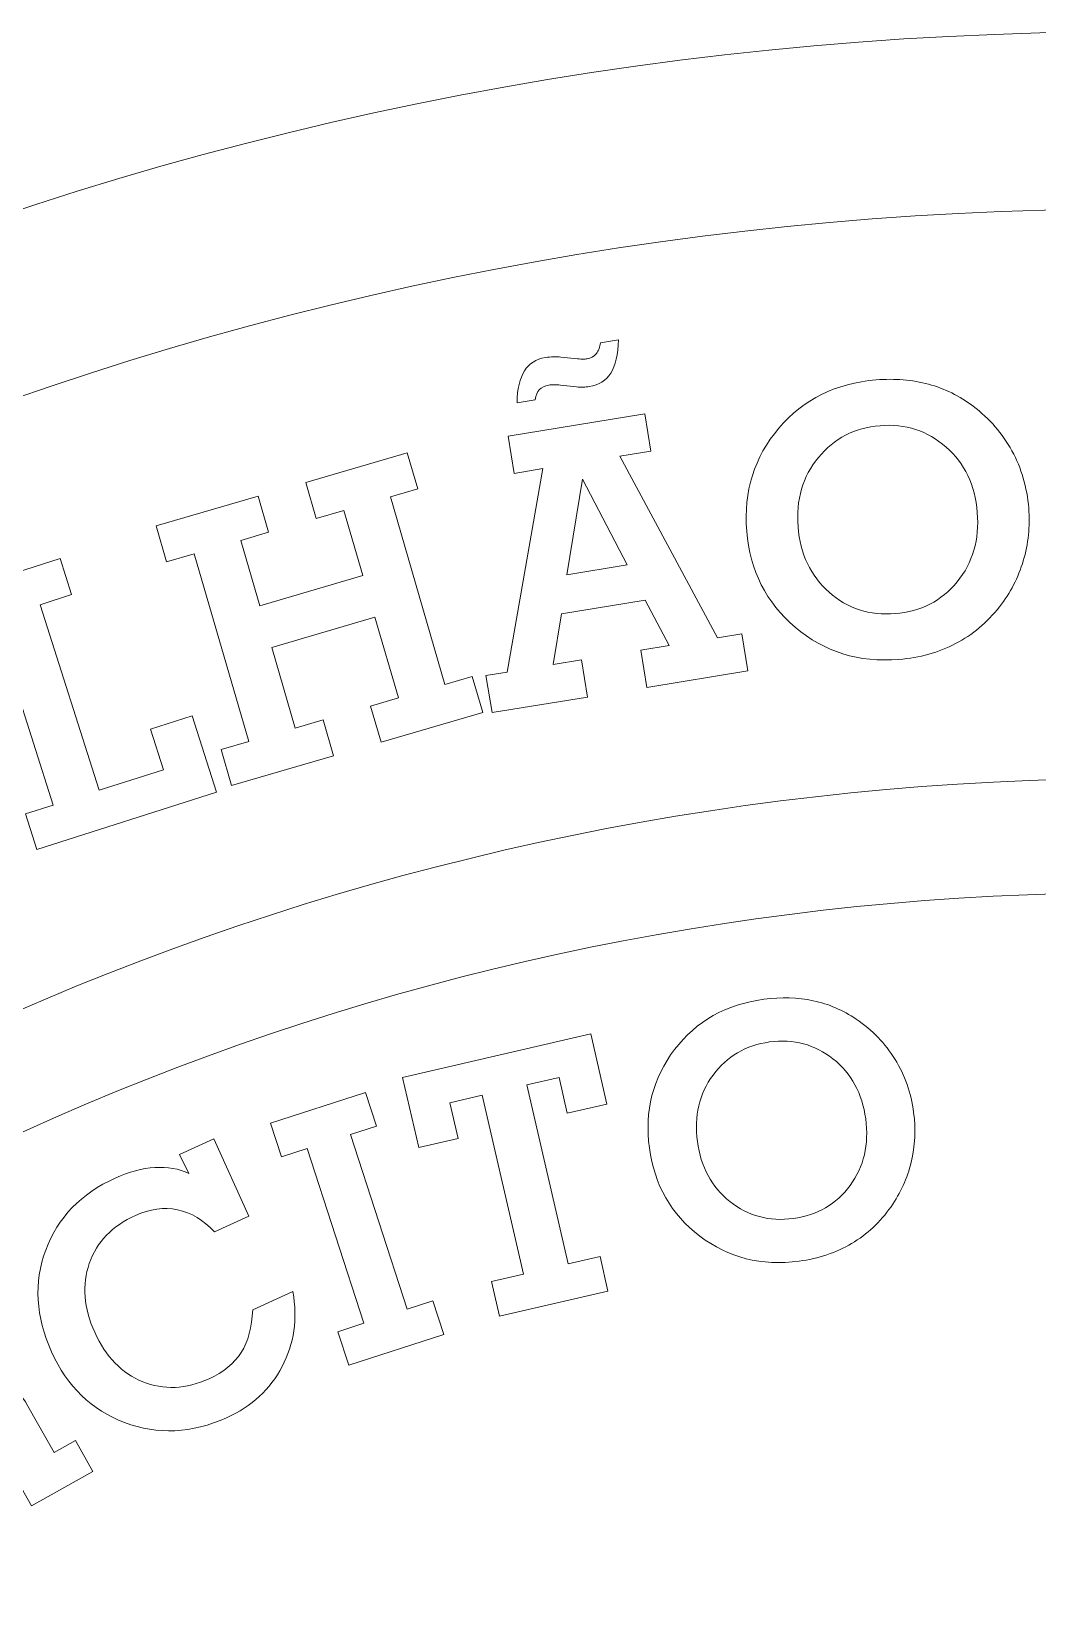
# Model space of a CAD drawing. Header units: millimetres. Extents: x -30 to 30, y -30 to 30.
# Drawn here: x -9.31 to -0.8, y 16.57 to 30 of the extents above; entities that cross this region are included whole.
import ezdxf

# ---------------------------------------------------------------- set-up
doc = ezdxf.new("R2010")
doc.units = ezdxf.units.MM
doc.header["$MEASUREMENT"] = 0
doc.layers.add('Camada 1', color=7, linetype='Continuous')

msp = doc.modelspace()

# ---------------------------------------------------------------- linework, layer by layer
at = {"layer": 'Camada 1', "lineweight": 20}
for points, knots in [([(0, 30), (16.5685, 30), (30, 16.5685), (30, 0), (30, 0), (30, -16.5686), (16.5685, -30), (0, -30), (0, -30), (-16.5685, -30), (-30, -16.5686), (-30, 0), (-30, 0), (-30, 16.5685), (-16.5685, 30), (0, 30)], [0, 0, 0, 0, 0.2, 0.2, 0.2, 0.2, 0.4, 0.4, 0.4, 0.4, 0.6, 0.6, 0.6, 0.6, 1, 1, 1, 1]), ([(0, 28.5), (15.7401, 28.5), (28.5, 15.7401), (28.5, 0), (28.5, 0), (28.5, -15.7401), (15.7401, -28.5), (0, -28.5), (0, -28.5), (-15.7401, -28.5), (-28.5, -15.7401), (-28.5, 0), (-28.5, 0), (-28.5, 15.7401), (-15.7401, 28.5), (0, 28.5)], [0, 0, 0, 0, 0.2, 0.2, 0.2, 0.2, 0.4, 0.4, 0.4, 0.4, 0.6, 0.6, 0.6, 0.6, 1, 1, 1, 1]), ([(-4.3399, 27.3943), (-4.3443, 27.2705), (-4.3665, 27.1765), (-4.406, 27.1131), (-4.406, 27.1131), (-4.4455, 27.0499), (-4.506, 27.0116), (-4.5877, 26.9983), (-4.5877, 26.9983), (-4.6041, 26.9958), (-4.6216, 26.9943), (-4.6396, 26.9933), (-4.6396, 26.9933), (-4.6581, 26.9929), (-4.6766, 26.994), (-4.6956, 26.9958), (-4.6956, 26.9958), (-4.6956, 26.9958), (-4.832, 27.0119), (-4.832, 27.0119), (-4.832, 27.0119), (-4.8522, 27.0135), (-4.8702, 27.0142), (-4.8865, 27.0143), (-4.8865, 27.0143), (-4.903, 27.0139), (-4.9178, 27.0129), (-4.9311, 27.0108), (-4.9311, 27.0108), (-4.9644, 27.0052), (-4.991, 26.9926), (-5.0096, 26.9727), (-5.0096, 26.9727), (-5.0282, 26.9527), (-5.0405, 26.9241), (-5.046, 26.8877), (-5.046, 26.8877), (-5.046, 26.8877), (-5.1991, 26.8626), (-5.1991, 26.8626), (-5.1991, 26.8626), (-5.1968, 26.9785), (-5.1762, 27.0678), (-5.1367, 27.1311), (-5.1367, 27.1311), (-5.0972, 27.1938), (-5.0383, 27.2315), (-4.9593, 27.2444), (-4.9593, 27.2444), (-4.936, 27.248), (-4.9133, 27.2504), (-4.8915, 27.2509), (-4.8915, 27.2509), (-4.8693, 27.2512), (-4.8482, 27.2501), (-4.828, 27.2473), (-4.828, 27.2473), (-4.828, 27.2473), (-4.6874, 27.2339), (-4.6874, 27.2339), (-4.6874, 27.2339), (-4.6662, 27.2321), (-4.6499, 27.2315), (-4.6382, 27.2314), (-4.6382, 27.2314), (-4.6265, 27.2308), (-4.6159, 27.2318), (-4.6059, 27.2333), (-4.6059, 27.2333), (-4.5741, 27.2385), (-4.5481, 27.2536), (-4.5278, 27.2779), (-4.5278, 27.2779), (-4.5081, 27.3022), (-4.4963, 27.3328), (-4.493, 27.3693), (-4.493, 27.3693), (-4.493, 27.3693), (-4.3399, 27.3943), (-4.3399, 27.3943)], [0, 0, 0, 0, 0.047619, 0.047619, 0.047619, 0.047619, 0.0952381, 0.0952381, 0.0952381, 0.0952381, 0.1428571, 0.1428571, 0.1428571, 0.1428571, 0.1904762, 0.1904762, 0.1904762, 0.1904762, 0.2380952, 0.2380952, 0.2380952, 0.2380952, 0.2857143, 0.2857143, 0.2857143, 0.2857143, 0.3333333, 0.3333333, 0.3333333, 0.3333333, 0.3809524, 0.3809524, 0.3809524, 0.3809524, 0.4285714, 0.4285714, 0.4285714, 0.4285714, 0.4761905, 0.4761905, 0.4761905, 0.4761905, 0.5238095, 0.5238095, 0.5238095, 0.5238095, 0.5714286, 0.5714286, 0.5714286, 0.5714286, 0.6190476, 0.6190476, 0.6190476, 0.6190476, 0.6666667, 0.6666667, 0.6666667, 0.6666667, 0.7142857, 0.7142857, 0.7142857, 0.7142857, 0.7619048, 0.7619048, 0.7619048, 0.7619048, 0.8095238, 0.8095238, 0.8095238, 0.8095238, 0.8571429, 0.8571429, 0.8571429, 0.8571429, 0.9047619, 0.9047619, 0.9047619, 0.9047619, 1, 1, 1, 1]), ([(-3.2555, 25.7767), (-3.2824, 26.112), (-3.192, 26.402), (-2.9834, 26.6467), (-2.9834, 26.6467), (-2.7753, 26.8913), (-2.5003, 27.0279), (-2.1587, 27.0553), (-2.1587, 27.0553), (-2.0016, 27.0678), (-1.8544, 27.056), (-1.7171, 27.0187), (-1.7171, 27.0187), (-1.5798, 26.982), (-1.454, 26.9197), (-1.3398, 26.8331), (-1.3398, 26.8331), (-1.2005, 26.727), (-1.0908, 26.6012), (-1.0105, 26.4551), (-1.0105, 26.4551), (-0.9303, 26.3085), (-0.8833, 26.1468), (-0.869, 25.9701), (-0.869, 25.9701), (-0.8565, 25.8167), (-0.8714, 25.6685), (-0.9146, 25.5259), (-0.9146, 25.5259), (-0.9571, 25.3833), (-1.0246, 25.2532), (-1.1165, 25.1357), (-1.1165, 25.1357), (-1.2205, 25.0034), (-1.3442, 24.8994), (-1.4873, 24.8245), (-1.4873, 24.8245), (-1.6303, 24.7502), (-1.7903, 24.7052), (-1.9669, 24.691), (-1.9669, 24.691), (-2.3065, 24.6636), (-2.5991, 24.7539), (-2.8453, 24.9631), (-2.8453, 24.9631), (-3.0916, 25.1718), (-3.2281, 25.4429), (-3.2555, 25.7767)], [0, 0, 0, 0, 0.0769231, 0.0769231, 0.0769231, 0.0769231, 0.1538462, 0.1538462, 0.1538462, 0.1538462, 0.2307692, 0.2307692, 0.2307692, 0.2307692, 0.3076923, 0.3076923, 0.3076923, 0.3076923, 0.3846154, 0.3846154, 0.3846154, 0.3846154, 0.4615385, 0.4615385, 0.4615385, 0.4615385, 0.5384615, 0.5384615, 0.5384615, 0.5384615, 0.6153846, 0.6153846, 0.6153846, 0.6153846, 0.6923077, 0.6923077, 0.6923077, 0.6923077, 0.7692308, 0.7692308, 0.7692308, 0.7692308, 0.8461538, 0.8461538, 0.8461538, 0.8461538, 1, 1, 1, 1]), ([(-4.8941, 24.6478), (-4.8941, 24.6478), (-4.6537, 24.6872), (-4.6537, 24.6872), (-4.6537, 24.6872), (-4.6537, 24.6872), (-4.6025, 24.3726), (-4.6025, 24.3726), (-4.6025, 24.3726), (-4.6025, 24.3726), (-5.4103, 24.2407), (-5.4103, 24.2407), (-5.4103, 24.2407), (-5.4103, 24.2407), (-5.4619, 24.5553), (-5.4619, 24.5553), (-5.4619, 24.5553), (-5.4619, 24.5553), (-5.2823, 24.5845), (-5.2823, 24.5845), (-5.2823, 24.5845), (-5.2823, 24.5845), (-4.9795, 26.3046), (-4.9795, 26.3046), (-4.9795, 26.3046), (-4.9795, 26.3046), (-5.2226, 26.2647), (-5.2226, 26.2647), (-5.2226, 26.2647), (-5.2226, 26.2647), (-5.2737, 26.5794), (-5.2737, 26.5794), (-5.2737, 26.5794), (-5.2737, 26.5794), (-4.119, 26.7682), (-4.119, 26.7682), (-4.119, 26.7682), (-4.119, 26.7682), (-4.0679, 26.4535), (-4.0679, 26.4535), (-4.0679, 26.4535), (-4.0679, 26.4535), (-4.328, 26.4111), (-4.328, 26.4111), (-4.328, 26.4111), (-4.328, 26.4111), (-3.5038, 24.8749), (-3.5038, 24.8749), (-3.5038, 24.8749), (-3.5038, 24.8749), (-3.2972, 24.9087), (-3.2972, 24.9087), (-3.2972, 24.9087), (-3.2972, 24.9087), (-3.246, 24.5941), (-3.246, 24.5941), (-3.246, 24.5941), (-3.246, 24.5941), (-4.1009, 24.4545), (-4.1009, 24.4545), (-4.1009, 24.4545), (-4.1009, 24.4545), (-4.1521, 24.7691), (-4.1521, 24.7691), (-4.1521, 24.7691), (-4.1521, 24.7691), (-3.9105, 24.8084), (-3.9105, 24.8084), (-3.9105, 24.8084), (-3.9105, 24.8084), (-4.1148, 25.1928), (-4.1148, 25.1928), (-4.1148, 25.1928), (-4.1148, 25.1928), (-4.8229, 25.0772), (-4.8229, 25.0772), (-4.8229, 25.0772), (-4.8229, 25.0772), (-4.8941, 24.6478), (-4.8941, 24.6478)], [0, 0, 0, 0, 0.047619, 0.047619, 0.047619, 0.047619, 0.0952381, 0.0952381, 0.0952381, 0.0952381, 0.1428571, 0.1428571, 0.1428571, 0.1428571, 0.1904762, 0.1904762, 0.1904762, 0.1904762, 0.2380952, 0.2380952, 0.2380952, 0.2380952, 0.2857143, 0.2857143, 0.2857143, 0.2857143, 0.3333333, 0.3333333, 0.3333333, 0.3333333, 0.3809524, 0.3809524, 0.3809524, 0.3809524, 0.4285714, 0.4285714, 0.4285714, 0.4285714, 0.4761905, 0.4761905, 0.4761905, 0.4761905, 0.5238095, 0.5238095, 0.5238095, 0.5238095, 0.5714286, 0.5714286, 0.5714286, 0.5714286, 0.6190476, 0.6190476, 0.6190476, 0.6190476, 0.6666667, 0.6666667, 0.6666667, 0.6666667, 0.7142857, 0.7142857, 0.7142857, 0.7142857, 0.7619048, 0.7619048, 0.7619048, 0.7619048, 0.8095238, 0.8095238, 0.8095238, 0.8095238, 0.8571429, 0.8571429, 0.8571429, 0.8571429, 0.9047619, 0.9047619, 0.9047619, 0.9047619, 1, 1, 1, 1]), ([(-2.8207, 25.8115), (-2.802, 25.5825), (-2.7146, 25.3988), (-2.5582, 25.2601), (-2.5582, 25.2601), (-2.4018, 25.1213), (-2.2152, 25.0605), (-1.9983, 25.0782), (-1.9983, 25.0782), (-1.782, 25.0959), (-1.6074, 25.1852), (-1.4744, 25.3469), (-1.4744, 25.3469), (-1.3421, 25.5085), (-1.285, 25.7047), (-1.3038, 25.9348), (-1.3038, 25.9348), (-1.3221, 26.1648), (-1.4104, 26.349), (-1.568, 26.4873), (-1.568, 26.4873), (-1.7254, 26.6255), (-1.9121, 26.6858), (-2.1272, 26.6681), (-2.1272, 26.6681), (-2.3421, 26.651), (-2.5155, 26.561), (-2.6491, 26.3988), (-2.6491, 26.3988), (-2.782, 26.2367), (-2.839, 26.0405), (-2.8207, 25.8115)], [0, 0, 0, 0, 0.1111111, 0.1111111, 0.1111111, 0.1111111, 0.2222222, 0.2222222, 0.2222222, 0.2222222, 0.3333333, 0.3333333, 0.3333333, 0.3333333, 0.4444444, 0.4444444, 0.4444444, 0.4444444, 0.5555556, 0.5555556, 0.5555556, 0.5555556, 0.6666667, 0.6666667, 0.6666667, 0.6666667, 0.7777778, 0.7777778, 0.7777778, 0.7777778, 1, 1, 1, 1]), ([(-7.2745, 24.793), (-7.2745, 24.793), (-7.0759, 24.1109), (-7.0759, 24.1109), (-7.0759, 24.1109), (-7.0759, 24.1109), (-6.841, 24.1796), (-6.841, 24.1796), (-6.841, 24.1796), (-6.841, 24.1796), (-6.7526, 23.8749), (-6.7526, 23.8749), (-6.7526, 23.8749), (-6.7526, 23.8749), (-7.6156, 23.624), (-7.6156, 23.624), (-7.6156, 23.624), (-7.6156, 23.624), (-7.7042, 23.9286), (-7.7042, 23.9286), (-7.7042, 23.9286), (-7.7042, 23.9286), (-7.4693, 23.9968), (-7.4693, 23.9968), (-7.4693, 23.9968), (-7.4693, 23.9968), (-7.9308, 25.5833), (-7.9308, 25.5833), (-7.9308, 25.5833), (-7.9308, 25.5833), (-8.1656, 25.5152), (-8.1656, 25.5152), (-8.1656, 25.5152), (-8.1656, 25.5152), (-8.254, 25.8198), (-8.254, 25.8198), (-8.254, 25.8198), (-8.254, 25.8198), (-7.3909, 26.0707), (-7.3909, 26.0707), (-7.3909, 26.0707), (-7.3909, 26.0707), (-7.3024, 25.7661), (-7.3024, 25.7661), (-7.3024, 25.7661), (-7.3024, 25.7661), (-7.5373, 25.6974), (-7.5373, 25.6974), (-7.5373, 25.6974), (-7.5373, 25.6974), (-7.3769, 25.1453), (-7.3769, 25.1453), (-7.3769, 25.1453), (-7.3769, 25.1453), (-6.5043, 25.3995), (-6.5043, 25.3995), (-6.5043, 25.3995), (-6.5043, 25.3995), (-6.6646, 25.9516), (-6.6646, 25.9516), (-6.6646, 25.9516), (-6.6646, 25.9516), (-6.8994, 25.8834), (-6.8994, 25.8834), (-6.8994, 25.8834), (-6.8994, 25.8834), (-6.9879, 26.188), (-6.9879, 26.188), (-6.9879, 26.188), (-6.9879, 26.188), (-6.128, 26.4379), (-6.128, 26.4379), (-6.128, 26.4379), (-6.128, 26.4379), (-6.0395, 26.1333), (-6.0395, 26.1333), (-6.0395, 26.1333), (-6.0395, 26.1333), (-6.2712, 26.0662), (-6.2712, 26.0662), (-6.2712, 26.0662), (-6.2712, 26.0662), (-5.8098, 24.4796), (-5.8098, 24.4796), (-5.8098, 24.4796), (-5.8098, 24.4796), (-5.5781, 24.5467), (-5.5781, 24.5467), (-5.5781, 24.5467), (-5.5781, 24.5467), (-5.4897, 24.2421), (-5.4897, 24.2421), (-5.4897, 24.2421), (-5.4897, 24.2421), (-6.3496, 23.9922), (-6.3496, 23.9922), (-6.3496, 23.9922), (-6.3496, 23.9922), (-6.438, 24.2968), (-6.438, 24.2968), (-6.438, 24.2968), (-6.438, 24.2968), (-6.2032, 24.365), (-6.2032, 24.365), (-6.2032, 24.365), (-6.2032, 24.365), (-6.402, 25.0472), (-6.402, 25.0472), (-6.402, 25.0472), (-6.402, 25.0472), (-7.2745, 24.793), (-7.2745, 24.793)], [0, 0, 0, 0, 0.0344828, 0.0344828, 0.0344828, 0.0344828, 0.0689655, 0.0689655, 0.0689655, 0.0689655, 0.1034483, 0.1034483, 0.1034483, 0.1034483, 0.137931, 0.137931, 0.137931, 0.137931, 0.1724138, 0.1724138, 0.1724138, 0.1724138, 0.2068966, 0.2068966, 0.2068966, 0.2068966, 0.2413793, 0.2413793, 0.2413793, 0.2413793, 0.2758621, 0.2758621, 0.2758621, 0.2758621, 0.3103448, 0.3103448, 0.3103448, 0.3103448, 0.3448276, 0.3448276, 0.3448276, 0.3448276, 0.3793103, 0.3793103, 0.3793103, 0.3793103, 0.4137931, 0.4137931, 0.4137931, 0.4137931, 0.4482759, 0.4482759, 0.4482759, 0.4482759, 0.4827586, 0.4827586, 0.4827586, 0.4827586, 0.5172414, 0.5172414, 0.5172414, 0.5172414, 0.5517241, 0.5517241, 0.5517241, 0.5517241, 0.5862069, 0.5862069, 0.5862069, 0.5862069, 0.6206897, 0.6206897, 0.6206897, 0.6206897, 0.6551724, 0.6551724, 0.6551724, 0.6551724, 0.6896552, 0.6896552, 0.6896552, 0.6896552, 0.7241379, 0.7241379, 0.7241379, 0.7241379, 0.7586207, 0.7586207, 0.7586207, 0.7586207, 0.7931034, 0.7931034, 0.7931034, 0.7931034, 0.8275862, 0.8275862, 0.8275862, 0.8275862, 0.862069, 0.862069, 0.862069, 0.862069, 0.8965517, 0.8965517, 0.8965517, 0.8965517, 0.9310345, 0.9310345, 0.9310345, 0.9310345, 1, 1, 1, 1]), ([(-4.7776, 25.4076), (-4.7776, 25.4076), (-4.2671, 25.491), (-4.2671, 25.491), (-4.2671, 25.491), (-4.2671, 25.491), (-4.6455, 26.2144), (-4.6455, 26.2144), (-4.6455, 26.2144), (-4.6455, 26.2144), (-4.7776, 25.4076), (-4.7776, 25.4076)], [0, 0, 0, 0, 0.25, 0.25, 0.25, 0.25, 0.5, 0.5, 0.5, 0.5, 1, 1, 1, 1]), ([(-9.2618, 23.0838), (-9.2618, 23.0838), (-9.358, 23.3856), (-9.358, 23.3856), (-9.358, 23.3856), (-9.358, 23.3856), (-9.1261, 23.4597), (-9.1261, 23.4597), (-9.1261, 23.4597), (-9.1261, 23.4597), (-9.627, 25.0319), (-9.627, 25.0319), (-9.627, 25.0319), (-9.627, 25.0319), (-9.859, 24.9583), (-9.859, 24.9583), (-9.859, 24.9583), (-9.859, 24.9583), (-9.9557, 25.2602), (-9.9557, 25.2602), (-9.9557, 25.2602), (-9.9557, 25.2602), (-9.0661, 25.5439), (-9.0661, 25.5439), (-9.0661, 25.5439), (-9.0661, 25.5439), (-8.9688, 25.239), (-8.9688, 25.239), (-8.9688, 25.239), (-8.9688, 25.239), (-9.2358, 25.1538), (-9.2358, 25.1538), (-9.2358, 25.1538), (-9.2358, 25.1538), (-8.7353, 23.5843), (-8.7353, 23.5843), (-8.7353, 23.5843), (-8.7353, 23.5843), (-8.192, 23.7572), (-8.192, 23.7572), (-8.192, 23.7572), (-8.192, 23.7572), (-8.3014, 24.1004), (-8.3014, 24.1004), (-8.3014, 24.1004), (-8.3014, 24.1004), (-7.9486, 24.2128), (-7.9486, 24.2128), (-7.9486, 24.2128), (-7.9486, 24.2128), (-7.7431, 23.5679), (-7.7431, 23.5679), (-7.7431, 23.5679), (-7.7431, 23.5679), (-9.2618, 23.0838), (-9.2618, 23.0838)], [0, 0, 0, 0, 0.0666667, 0.0666667, 0.0666667, 0.0666667, 0.1333333, 0.1333333, 0.1333333, 0.1333333, 0.2, 0.2, 0.2, 0.2, 0.2666667, 0.2666667, 0.2666667, 0.2666667, 0.3333333, 0.3333333, 0.3333333, 0.3333333, 0.4, 0.4, 0.4, 0.4, 0.4666667, 0.4666667, 0.4666667, 0.4666667, 0.5333333, 0.5333333, 0.5333333, 0.5333333, 0.6, 0.6, 0.6, 0.6, 0.6666667, 0.6666667, 0.6666667, 0.6666667, 0.7333333, 0.7333333, 0.7333333, 0.7333333, 0.8, 0.8, 0.8, 0.8, 0.8666667, 0.8666667, 0.8666667, 0.8666667, 1, 1, 1, 1]), ([(0.0541, 23.6848), (13.1709, 23.6848), (23.8041, 13.0516), (23.8041, -0.0652), (23.8041, -0.0652), (23.8041, -13.182), (13.1709, -23.8152), (0.0541, -23.8152), (0.0541, -23.8152), (-13.0627, -23.8152), (-23.6959, -13.182), (-23.6959, -0.0652), (-23.6959, -0.0652), (-23.6959, 13.0516), (-13.0627, 23.6848), (0.0541, 23.6848)], [0, 0, 0, 0, 0.2, 0.2, 0.2, 0.2, 0.4, 0.4, 0.4, 0.4, 0.6, 0.6, 0.6, 0.6, 1, 1, 1, 1]), ([(0, 22.7174), (12.5464, 22.7174), (22.7174, 12.5464), (22.7174, 0), (22.7174, 0), (22.7174, -12.5464), (12.5464, -22.7174), (0, -22.7174), (0, -22.7174), (-12.5464, -22.7174), (-22.7174, -12.5464), (-22.7174, 0), (-22.7174, 0), (-22.7174, 12.5464), (-12.5464, 22.7174), (0, 22.7174)], [0, 0, 0, 0, 0.2, 0.2, 0.2, 0.2, 0.4, 0.4, 0.4, 0.4, 0.6, 0.6, 0.6, 0.6, 1, 1, 1, 1]), ([(-4.0788, 20.5587), (-4.121, 20.873), (-4.0504, 21.1504), (-3.8661, 21.3913), (-3.8661, 21.3913), (-3.6823, 21.6317), (-3.4305, 21.7736), (-3.1101, 21.8166), (-3.1101, 21.8166), (-2.9631, 21.8364), (-2.8238, 21.8324), (-2.6929, 21.8043), (-2.6929, 21.8043), (-2.562, 21.7762), (-2.4409, 21.7242), (-2.3286, 21.6478), (-2.3286, 21.6478), (-2.1925, 21.555), (-2.0828, 21.4421), (-2, 21.3085), (-2, 21.3085), (-1.9172, 21.1749), (-1.8649, 21.0251), (-1.8426, 20.8593), (-1.8426, 20.8593), (-1.8233, 20.7156), (-1.83, 20.5754), (-1.8634, 20.4389), (-1.8634, 20.4389), (-1.8964, 20.3028), (-1.9534, 20.1769), (-2.034, 20.0621), (-2.034, 20.0621), (-2.1256, 19.9322), (-2.2367, 19.8283), (-2.3676, 19.7509), (-2.3676, 19.7509), (-2.4983, 19.6734), (-2.6469, 19.6234), (-2.8123, 19.6012), (-2.8123, 19.6012), (-3.1306, 19.5584), (-3.4106, 19.6292), (-3.6524, 19.8133), (-3.6524, 19.8133), (-3.8949, 19.9979), (-4.0367, 20.2462), (-4.0788, 20.5587)], [0, 0, 0, 0, 0.0769231, 0.0769231, 0.0769231, 0.0769231, 0.1538462, 0.1538462, 0.1538462, 0.1538462, 0.2307692, 0.2307692, 0.2307692, 0.2307692, 0.3076923, 0.3076923, 0.3076923, 0.3076923, 0.3846154, 0.3846154, 0.3846154, 0.3846154, 0.4615385, 0.4615385, 0.4615385, 0.4615385, 0.5384615, 0.5384615, 0.5384615, 0.5384615, 0.6153846, 0.6153846, 0.6153846, 0.6153846, 0.6923077, 0.6923077, 0.6923077, 0.6923077, 0.7692308, 0.7692308, 0.7692308, 0.7692308, 0.8461538, 0.8461538, 0.8461538, 0.8461538, 1, 1, 1, 1]), ([(-4.7677, 19.5776), (-4.7677, 19.5776), (-4.4969, 19.6401), (-4.4969, 19.6401), (-4.4969, 19.6401), (-4.4969, 19.6401), (-4.4296, 19.349), (-4.4296, 19.349), (-4.4296, 19.349), (-4.4296, 19.349), (-5.3469, 19.1372), (-5.3469, 19.1372), (-5.3469, 19.1372), (-5.3469, 19.1372), (-5.4141, 19.4283), (-5.4141, 19.4283), (-5.4141, 19.4283), (-5.4141, 19.4283), (-5.1433, 19.4909), (-5.1433, 19.4909), (-5.1433, 19.4909), (-5.1433, 19.4909), (-5.493, 21.0051), (-5.493, 21.0051), (-5.493, 21.0051), (-5.493, 21.0051), (-5.7667, 20.9419), (-5.7667, 20.9419), (-5.7667, 20.9419), (-5.7667, 20.9419), (-5.6968, 20.6391), (-5.6968, 20.6391), (-5.6968, 20.6391), (-5.6968, 20.6391), (-6.0316, 20.5618), (-6.0316, 20.5618), (-6.0316, 20.5618), (-6.0316, 20.5618), (-6.1688, 21.1557), (-6.1688, 21.1557), (-6.1688, 21.1557), (-6.1688, 21.1557), (-4.576, 21.5235), (-4.576, 21.5235), (-4.576, 21.5235), (-4.576, 21.5235), (-4.4388, 20.9295), (-4.4388, 20.9295), (-4.4388, 20.9295), (-4.4388, 20.9295), (-4.7737, 20.8522), (-4.7737, 20.8522), (-4.7737, 20.8522), (-4.7737, 20.8522), (-4.8437, 21.155), (-4.8437, 21.155), (-4.8437, 21.155), (-4.8437, 21.155), (-5.1174, 21.0919), (-5.1174, 21.0919), (-5.1174, 21.0919), (-5.1174, 21.0919), (-4.7677, 19.5776), (-4.7677, 19.5776)], [0, 0, 0, 0, 0.0588235, 0.0588235, 0.0588235, 0.0588235, 0.1176471, 0.1176471, 0.1176471, 0.1176471, 0.1764706, 0.1764706, 0.1764706, 0.1764706, 0.2352941, 0.2352941, 0.2352941, 0.2352941, 0.2941176, 0.2941176, 0.2941176, 0.2941176, 0.3529412, 0.3529412, 0.3529412, 0.3529412, 0.4117647, 0.4117647, 0.4117647, 0.4117647, 0.4705882, 0.4705882, 0.4705882, 0.4705882, 0.5294118, 0.5294118, 0.5294118, 0.5294118, 0.5882353, 0.5882353, 0.5882353, 0.5882353, 0.6470588, 0.6470588, 0.6470588, 0.6470588, 0.7058824, 0.7058824, 0.7058824, 0.7058824, 0.7647059, 0.7647059, 0.7647059, 0.7647059, 0.8235294, 0.8235294, 0.8235294, 0.8235294, 0.8823529, 0.8823529, 0.8823529, 0.8823529, 1, 1, 1, 1]), ([(-3.673, 20.6132), (-3.6441, 20.3979), (-3.5525, 20.2288), (-3.3978, 20.1059), (-3.3978, 20.1059), (-3.2435, 19.9829), (-3.0647, 19.9351), (-2.8609, 19.9625), (-2.8609, 19.9625), (-2.6575, 19.9899), (-2.4976, 20.0832), (-2.3803, 20.2421), (-2.3803, 20.2421), (-2.2635, 20.4011), (-2.2194, 20.5885), (-2.2484, 20.8047), (-2.2484, 20.8047), (-2.2775, 21.0209), (-2.3695, 21.1899), (-2.5252, 21.3123), (-2.5252, 21.3123), (-2.6803, 21.4346), (-2.8592, 21.4825), (-3.0616, 21.4553), (-3.0616, 21.4553), (-3.2634, 21.4281), (-3.4227, 21.3348), (-3.54, 21.1753), (-3.54, 21.1753), (-3.6578, 21.0157), (-3.7019, 20.8284), (-3.673, 20.6132)], [0, 0, 0, 0, 0.1111111, 0.1111111, 0.1111111, 0.1111111, 0.2222222, 0.2222222, 0.2222222, 0.2222222, 0.3333333, 0.3333333, 0.3333333, 0.3333333, 0.4444444, 0.4444444, 0.4444444, 0.4444444, 0.5555556, 0.5555556, 0.5555556, 0.5555556, 0.6666667, 0.6666667, 0.6666667, 0.6666667, 0.7777778, 0.7777778, 0.7777778, 0.7777778, 1, 1, 1, 1]), ([(-6.1297, 19.1941), (-6.1297, 19.1941), (-5.9106, 19.2649), (-5.9106, 19.2649), (-5.9106, 19.2649), (-5.9106, 19.2649), (-5.8188, 18.9806), (-5.8188, 18.9806), (-5.8188, 18.9806), (-5.8188, 18.9806), (-6.6236, 18.7206), (-6.6236, 18.7206), (-6.6236, 18.7206), (-6.6236, 18.7206), (-6.7155, 19.0049), (-6.7155, 19.0049), (-6.7155, 19.0049), (-6.7155, 19.0049), (-6.4965, 19.0756), (-6.4965, 19.0756), (-6.4965, 19.0756), (-6.4965, 19.0756), (-6.9743, 20.5545), (-6.9743, 20.5545), (-6.9743, 20.5545), (-6.9743, 20.5545), (-7.1933, 20.4837), (-7.1933, 20.4837), (-7.1933, 20.4837), (-7.1933, 20.4837), (-7.2851, 20.7681), (-7.2851, 20.7681), (-7.2851, 20.7681), (-7.2851, 20.7681), (-6.4803, 21.0281), (-6.4803, 21.0281), (-6.4803, 21.0281), (-6.4803, 21.0281), (-6.3884, 20.7438), (-6.3884, 20.7438), (-6.3884, 20.7438), (-6.3884, 20.7438), (-6.6075, 20.673), (-6.6075, 20.673), (-6.6075, 20.673), (-6.6075, 20.673), (-6.1297, 19.1941), (-6.1297, 19.1941)], [0, 0, 0, 0, 0.0769231, 0.0769231, 0.0769231, 0.0769231, 0.1538462, 0.1538462, 0.1538462, 0.1538462, 0.2307692, 0.2307692, 0.2307692, 0.2307692, 0.3076923, 0.3076923, 0.3076923, 0.3076923, 0.3846154, 0.3846154, 0.3846154, 0.3846154, 0.4615385, 0.4615385, 0.4615385, 0.4615385, 0.5384615, 0.5384615, 0.5384615, 0.5384615, 0.6153846, 0.6153846, 0.6153846, 0.6153846, 0.6923077, 0.6923077, 0.6923077, 0.6923077, 0.7692308, 0.7692308, 0.7692308, 0.7692308, 0.8461538, 0.8461538, 0.8461538, 0.8461538, 1, 1, 1, 1]), ([(-7.7607, 19.8504), (-7.8526, 19.9499), (-7.9566, 20.0117), (-8.0717, 20.0356), (-8.0717, 20.0356), (-8.1874, 20.0594), (-8.3059, 20.0435), (-8.4285, 19.9881), (-8.4285, 19.9881), (-8.6255, 19.8991), (-8.7557, 19.7639), (-8.8188, 19.5828), (-8.8188, 19.5828), (-8.8823, 19.4017), (-8.867, 19.207), (-8.7733, 18.9995), (-8.7733, 18.9995), (-8.68, 18.7929), (-8.5444, 18.6536), (-8.3671, 18.5818), (-8.3671, 18.5818), (-8.1891, 18.5097), (-8.0023, 18.5182), (-7.8052, 18.6072), (-7.8052, 18.6072), (-7.6831, 18.6623), (-7.5926, 18.7366), (-7.5334, 18.8294), (-7.5334, 18.8294), (-7.4742, 18.9223), (-7.442, 19.0422), (-7.4363, 19.1903), (-7.4363, 19.1903), (-7.4363, 19.1903), (-7.0958, 19.344), (-7.0958, 19.344), (-7.0958, 19.344), (-7.0556, 19.1135), (-7.0863, 18.9018), (-7.187, 18.7099), (-7.187, 18.7099), (-7.288, 18.5172), (-7.4449, 18.3732), (-7.6568, 18.2774), (-7.6568, 18.2774), (-7.9518, 18.1442), (-8.2397, 18.1305), (-8.52, 18.2367), (-8.52, 18.2367), (-8.8001, 18.3424), (-9.0062, 18.5423), (-9.1383, 18.8347), (-9.1383, 18.8347), (-9.2732, 19.1333), (-9.2898, 19.4204), (-9.1878, 19.6955), (-9.1878, 19.6955), (-9.0853, 19.9708), (-8.8894, 20.1735), (-8.5988, 20.3048), (-8.5988, 20.3048), (-8.4827, 20.3573), (-8.3713, 20.3867), (-8.2641, 20.3937), (-8.2641, 20.3937), (-8.157, 20.3999), (-8.0611, 20.3836), (-7.976, 20.344), (-7.976, 20.344), (-7.976, 20.344), (-8.0559, 20.504), (-8.0559, 20.504), (-8.0559, 20.504), (-8.0559, 20.504), (-7.7645, 20.6357), (-7.7645, 20.6357), (-7.7645, 20.6357), (-7.7645, 20.6357), (-7.4693, 19.9821), (-7.4693, 19.9821), (-7.4693, 19.9821), (-7.4693, 19.9821), (-7.7607, 19.8504), (-7.7607, 19.8504)], [0, 0, 0, 0, 0.0454545, 0.0454545, 0.0454545, 0.0454545, 0.0909091, 0.0909091, 0.0909091, 0.0909091, 0.1363636, 0.1363636, 0.1363636, 0.1363636, 0.1818182, 0.1818182, 0.1818182, 0.1818182, 0.2272727, 0.2272727, 0.2272727, 0.2272727, 0.2727273, 0.2727273, 0.2727273, 0.2727273, 0.3181818, 0.3181818, 0.3181818, 0.3181818, 0.3636364, 0.3636364, 0.3636364, 0.3636364, 0.4090909, 0.4090909, 0.4090909, 0.4090909, 0.4545455, 0.4545455, 0.4545455, 0.4545455, 0.5, 0.5, 0.5, 0.5, 0.5454545, 0.5454545, 0.5454545, 0.5454545, 0.5909091, 0.5909091, 0.5909091, 0.5909091, 0.6363636, 0.6363636, 0.6363636, 0.6363636, 0.6818182, 0.6818182, 0.6818182, 0.6818182, 0.7272727, 0.7272727, 0.7272727, 0.7272727, 0.7727273, 0.7727273, 0.7727273, 0.7727273, 0.8181818, 0.8181818, 0.8181818, 0.8181818, 0.8636364, 0.8636364, 0.8636364, 0.8636364, 0.9090909, 0.9090909, 0.9090909, 0.9090909, 1, 1, 1, 1]), ([(-9.9744, 17.4963), (-9.9744, 17.4963), (-9.7482, 17.6243), (-9.7482, 17.6243), (-9.7482, 17.6243), (-9.7482, 17.6243), (-9.601, 17.3643), (-9.601, 17.3643), (-9.601, 17.3643), (-9.601, 17.3643), (-10.363, 16.933), (-10.363, 16.933), (-10.363, 16.933), (-10.363, 16.933), (-10.5102, 17.193), (-10.5102, 17.193), (-10.5102, 17.193), (-10.5102, 17.193), (-10.3099, 17.3064), (-10.3099, 17.3064), (-10.3099, 17.3064), (-10.3099, 17.3064), (-11.0754, 18.6589), (-11.0754, 18.6589), (-11.0754, 18.6589), (-11.0754, 18.6589), (-11.2757, 18.5455), (-11.2757, 18.5455), (-11.2757, 18.5455), (-11.2757, 18.5455), (-11.4228, 18.8056), (-11.4228, 18.8056), (-11.4228, 18.8056), (-11.4228, 18.8056), (-10.6508, 19.2425), (-10.6508, 19.2425), (-10.6508, 19.2425), (-10.4154, 19.3758), (-10.222, 19.4343), (-10.0701, 19.4178), (-10.0701, 19.4178), (-9.9183, 19.4013), (-9.7958, 19.3104), (-9.7018, 19.1443), (-9.7018, 19.1443), (-9.6435, 19.0412), (-9.6213, 18.9404), (-9.6357, 18.8424), (-9.6357, 18.8424), (-9.6501, 18.7444), (-9.701, 18.6463), (-9.7879, 18.5491), (-9.7879, 18.5491), (-9.6867, 18.5897), (-9.6005, 18.5962), (-9.5304, 18.5683), (-9.5304, 18.5683), (-9.4598, 18.5407), (-9.3959, 18.4762), (-9.3382, 18.3743), (-9.3382, 18.3743), (-9.3382, 18.3743), (-9.1162, 17.982), (-9.1162, 17.982), (-9.1162, 17.982), (-9.1162, 17.982), (-8.9366, 18.0836), (-8.9366, 18.0836), (-8.9366, 18.0836), (-8.9366, 18.0836), (-8.7894, 17.8236), (-8.7894, 17.8236), (-8.7894, 17.8236), (-8.7894, 17.8236), (-9.3071, 17.5306), (-9.3071, 17.5306), (-9.3071, 17.5306), (-9.3071, 17.5306), (-9.5735, 18.0014), (-9.5735, 18.0014), (-9.5735, 18.0014), (-9.665, 18.163), (-9.7493, 18.2544), (-9.8259, 18.2746), (-9.8259, 18.2746), (-9.9026, 18.2947), (-10.0069, 18.2677), (-10.1387, 18.1931), (-10.1387, 18.1931), (-10.1387, 18.1931), (-10.313, 18.0945), (-10.313, 18.0945), (-10.313, 18.0945), (-10.313, 18.0945), (-9.9744, 17.4963), (-9.9744, 17.4963)], [0, 0, 0, 0, 0.04, 0.04, 0.04, 0.04, 0.08, 0.08, 0.08, 0.08, 0.12, 0.12, 0.12, 0.12, 0.16, 0.16, 0.16, 0.16, 0.2, 0.2, 0.2, 0.2, 0.24, 0.24, 0.24, 0.24, 0.28, 0.28, 0.28, 0.28, 0.32, 0.32, 0.32, 0.32, 0.36, 0.36, 0.36, 0.36, 0.4, 0.4, 0.4, 0.4, 0.44, 0.44, 0.44, 0.44, 0.48, 0.48, 0.48, 0.48, 0.52, 0.52, 0.52, 0.52, 0.56, 0.56, 0.56, 0.56, 0.6, 0.6, 0.6, 0.6, 0.64, 0.64, 0.64, 0.64, 0.68, 0.68, 0.68, 0.68, 0.72, 0.72, 0.72, 0.72, 0.76, 0.76, 0.76, 0.76, 0.8, 0.8, 0.8, 0.8, 0.84, 0.84, 0.84, 0.84, 0.88, 0.88, 0.88, 0.88, 0.92, 0.92, 0.92, 0.92, 1, 1, 1, 1])]:
    msp.add_open_spline(points, degree=3, knots=knots, dxfattribs=at)

doc.saveas('drawing.dxf')
